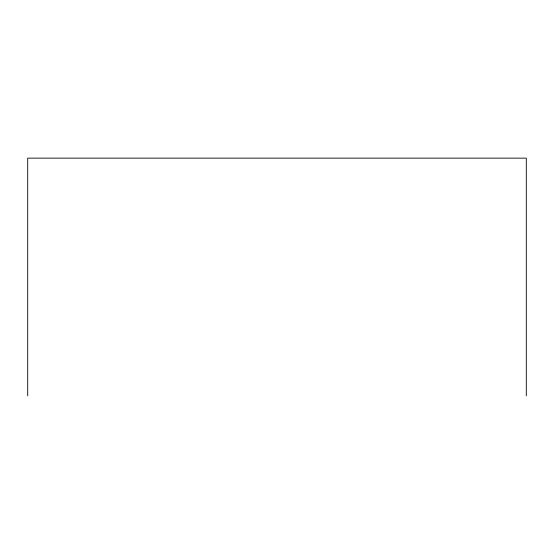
<?xml version="1.0" encoding="UTF-8"?>
<svg xmlns="http://www.w3.org/2000/svg" width="554" height="554" viewBox="0 0 554 554"><rect width="100%" height="100%" fill="white"/><g stroke="black" fill="none" stroke-linecap="round" stroke-linejoin="round"><path stroke-width="0.83" d="M526.3 395.861L526.3 158.139L27.7 158.139L27.7 395.861"/></g></svg>
